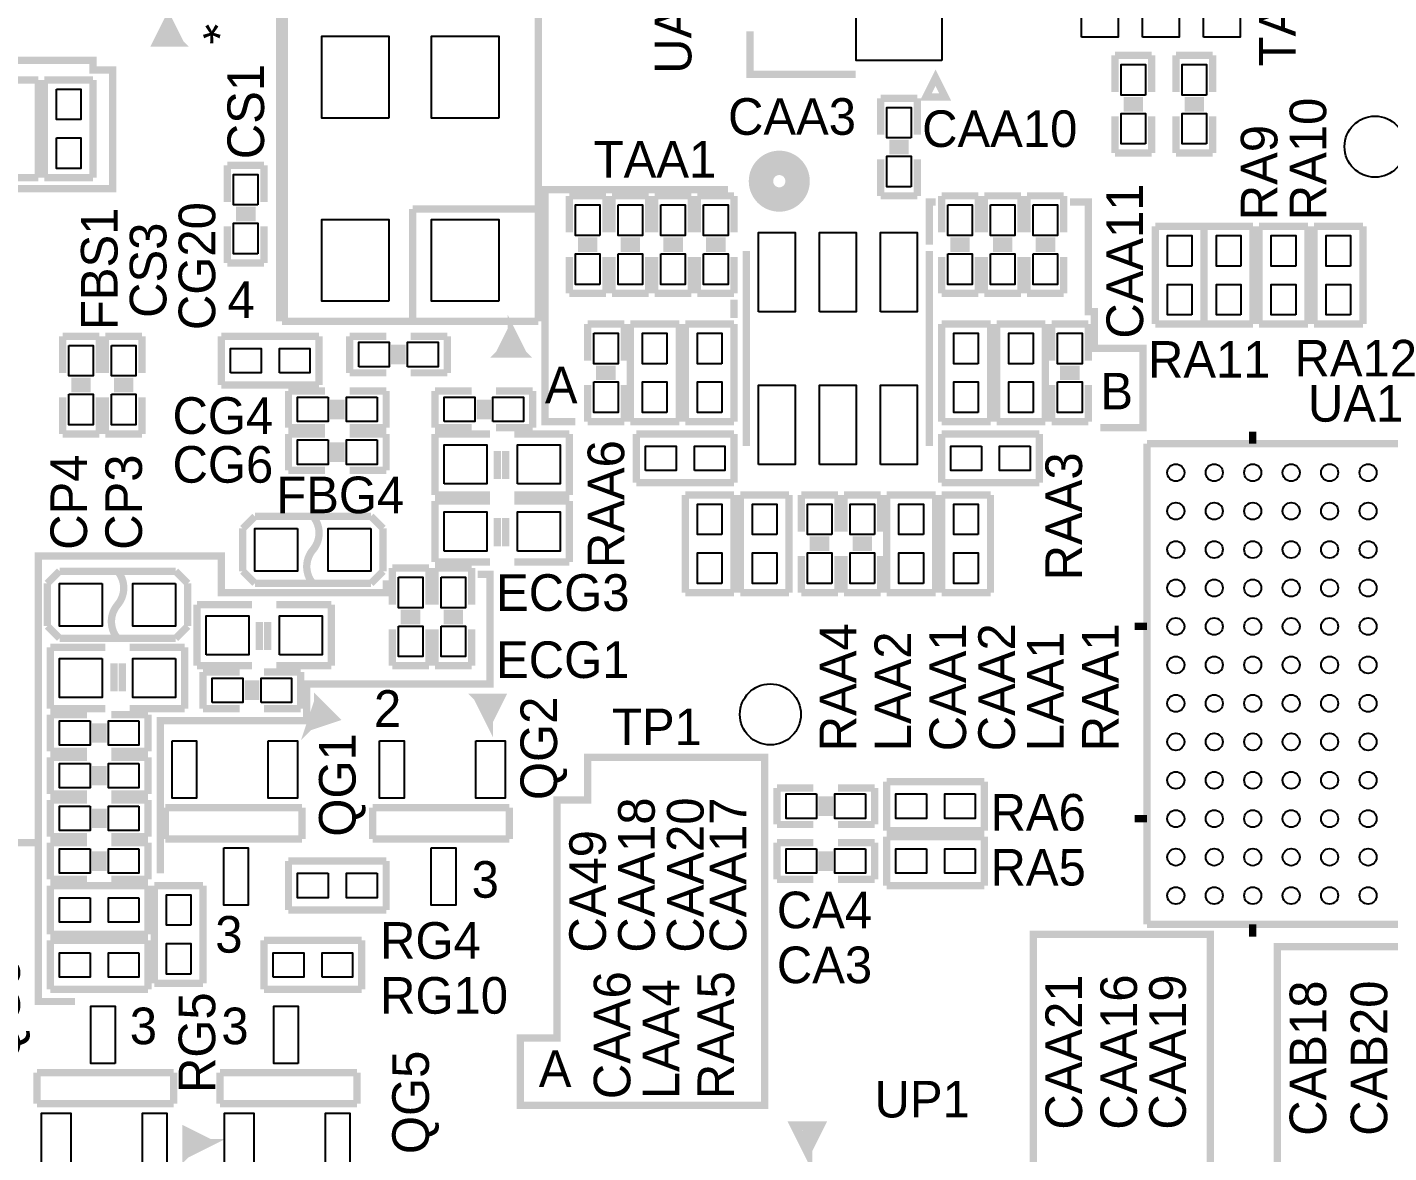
# Model space of a CAD drawing. Extents: x -0.1 to 69.1, y -3.5 to 82.6.
# Drawn here: x 14.25 to 42.58, y 37.87 to 61.29 of the extents above; entities that cross this region are included whole.
import ezdxf

# ---------------------------------------------------------------- set-up
doc = ezdxf.new("R2010")
doc.units = 0
for name, color, linetype in [('BOARD_GEOMETRY_SILKSCREEN_', 1, 'CONTINUOUS'), ('PACKAGE_GEOMETRY_SILKSCREE', 4, 'CONTINUOUS'), ('PIN_TOP', 5, 'CONTINUOUS'), ('REF_DES_SILKSCREEN_TOP', 6, 'CONTINUOUS')]:
    doc.layers.add(name, color=color, linetype=linetype)

msp = doc.modelspace()

# ---------------------------------------------------------------- linework, layer by layer
at = {"layer": 'BOARD_GEOMETRY_SILKSCREEN_', "const_width": 0.1524}
for points in [[(10.5918, 57.5056), (11.2522, 57.5056), (11.2522, 57.9374), (16.0274, 57.9374), (16.0274, 60.4012), (15.621, 60.4012), (15.621, 60.6044), (9.271, 60.6044), (9.271, 60.325), (8.9408, 60.325), (8.9408, 57.3786), (9.2456, 57.3786)], [(28.829, 57.912), (25.019, 57.912), (25.019, 53.086), (25.654, 53.086)], [(33.147, 57.658), (33.02, 57.658), (33.02, 56.769)], [(36.576, 52.959), (37.465, 52.959), (37.465, 54.61), (36.449, 54.61), (36.449, 55.372), (36.322, 55.372), (36.322, 57.658), (35.941, 57.658)], [(28.956, 55.626), (28.956, 55.245)], [(13.589, 44.323), (13.589, 42.672), (8.128, 42.672), (8.128, 40.132), (7.366, 40.132), (7.366, 36.322), (4.445, 36.322), (4.445, 45.339), (13.589, 45.339), (13.589, 44.323), (14.478, 44.323), (14.478, 50.292), (18.288, 50.292), (18.288, 49.53), (21.717, 49.53), (21.717, 49.784)], [(23.622, 49.911), (23.876, 49.911), (23.876, 47.625), (20.066, 47.625), (20.066, 46.863), (17.018, 46.863), (17.018, 43.688)], [(28.829, 46.101), (25.908, 46.101), (25.908, 45.212), (25.273, 45.212), (25.273, 40.259), (24.511, 40.259), (24.511, 38.862), (29.591, 38.862), (29.591, 46.101), (28.829, 46.101)], [(14.478, 44.323), (14.478, 41.021), (15.24, 41.021)], [(35.306, 42.418), (38.862, 42.418), (38.862, 36.703), (40.005, 36.703), (40.005, 34.925), (35.179, 34.925), (35.179, 42.418), (35.306, 42.418)], [(44.196, 42.164), (40.259, 42.164), (40.259, 33.528), (44.831, 33.528), (44.831, 35.052), (44.196, 35.052), (44.196, 42.037)]]:
    msp.add_lwpolyline(points, dxfattribs=at)
at = {"layer": 'PACKAGE_GEOMETRY_SILKSCREE'}
for points, const_width in [([(17.182846, 61.463174), (16.93291, 60.963048), (17.432782, 60.963048), (17.182846, 61.463174), (17.182846, 60.963048), (17.432782, 60.963048), (17.182846, 61.212984), (16.93291, 60.963048)], 0.1524), ([(19.549872, 61.523118), (19.549872, 55.173118)], 0.254), ([(24.883872, 55.173118), (24.883872, 61.523118)], 0.1524), ([(29.28493, 61.210952), (29.28493, 60.31103), (31.485078, 60.31103)], 0.1524), ([(36.8808, 60.706), (37.6428, 60.706)], 0.1524), ([(36.8808, 59.944), (36.8808, 60.706)], 0.1524), ([(37.6428, 60.706), (37.6428, 59.944)], 0.1524), ([(38.1508, 60.706), (38.9128, 60.706)], 0.1524), ([(38.1508, 59.944), (38.1508, 60.706)], 0.1524), ([(38.9128, 60.706), (38.9128, 59.944)], 0.1524), ([(14.478, 60.198), (13.462, 60.198)], 0.1524), ([(14.478, 58.166), (14.478, 60.198)], 0.1524), ([(14.605, 60.198), (14.605, 58.166)], 0.1524), ([(15.621, 60.198), (14.605, 60.198)], 0.1524), ([(15.621, 58.166), (15.621, 60.198)], 0.1524), ([(33.147254, 60.240926), (32.947102, 59.840876), (33.347152, 59.840876), (33.147254, 60.240926)], 0.1524), ([(32.004, 59.817), (32.766, 59.817)], 0.1524), ([(32.004, 59.055), (32.004, 59.817)], 0.1524), ([(32.766, 59.817), (32.766, 59.055)], 0.1524), ([(37.0586, 59.7662), (37.465, 59.7662)], 0.1524), ([(38.3286, 59.7662), (38.735, 59.7662)], 0.1524), ([(36.8808, 58.674), (36.8808, 59.436)], 0.1524), ([(37.0586, 59.6138), (37.465, 59.6138)], 0.1524), ([(37.6428, 59.436), (37.6428, 58.674)], 0.1524), ([(38.1508, 58.674), (38.1508, 59.436)], 0.1524), ([(38.3286, 59.6138), (38.735, 59.6138)], 0.1524), ([(38.9128, 59.436), (38.9128, 58.674)], 0.1524), ([(32.1818, 58.8772), (32.5882, 58.8772)], 0.1524), ([(32.1818, 58.7248), (32.5882, 58.7248)], 0.1524), ([(37.6428, 58.674), (36.8808, 58.674)], 0.1524), ([(38.9128, 58.674), (38.1508, 58.674)], 0.1524), ([(18.415, 58.42), (19.177, 58.42)], 0.1524), ([(18.415, 57.658), (18.415, 58.42)], 0.1524), ([(19.177, 58.42), (19.177, 57.658)], 0.1524), ([(32.004, 57.785), (32.004, 58.547)], 0.1524), ([(32.766, 58.547), (32.766, 57.785)], 0.1524), ([(13.462, 58.166), (14.478, 58.166)], 0.1524), ([(14.605, 58.166), (15.621, 58.166)], 0.1524), ([(25.527, 57.785), (26.289, 57.785)], 0.1524), ([(25.527, 57.023), (25.527, 57.785)], 0.1524), ([(26.289, 57.785), (26.289, 57.023)], 0.1524), ([(26.416, 57.785), (27.178, 57.785)], 0.1524), ([(26.416, 57.023), (26.416, 57.785)], 0.1524), ([(27.178, 57.785), (27.178, 57.023)], 0.1524), ([(27.305, 57.785), (28.067, 57.785)], 0.1524), ([(27.305, 57.023), (27.305, 57.785)], 0.1524), ([(28.067, 57.785), (28.067, 57.023)], 0.1524), ([(28.194, 57.785), (28.956, 57.785)], 0.1524), ([(28.194, 57.023), (28.194, 57.785)], 0.1524), ([(28.956, 57.785), (28.956, 57.023)], 0.1524), ([(32.766, 57.785), (32.004, 57.785)], 0.1524), ([(33.274, 57.785), (34.036, 57.785)], 0.1524), ([(33.274, 57.023), (33.274, 57.785)], 0.1524), ([(34.036, 57.785), (34.036, 57.023)], 0.1524), ([(34.163, 57.785), (34.925, 57.785)], 0.1524), ([(34.163, 57.023), (34.163, 57.785)], 0.1524), ([(34.925, 57.785), (34.925, 57.023)], 0.1524), ([(35.052, 57.785), (35.814, 57.785)], 0.1524), ([(35.052, 57.023), (35.052, 57.785)], 0.1524), ([(35.814, 57.785), (35.814, 57.023)], 0.1524), ([(18.5928, 57.4802), (18.9992, 57.4802)], 0.1524), ([(22.267672, 57.509918), (22.267672, 55.173118)], 0.1524), ([(24.883872, 57.509918), (22.267672, 57.509918)], 0.1524), ([(18.415, 56.388), (18.415, 57.15)], 0.1524), ([(18.5928, 57.3278), (18.9992, 57.3278)], 0.1524), ([(19.177, 57.15), (19.177, 56.388)], 0.1524), ([(37.719, 57.15), (37.719, 55.118)], 0.1524), ([(38.735, 57.15), (37.719, 57.15)], 0.1524), ([(38.735, 57.15), (38.735, 55.118)], 0.1524), ([(39.751, 57.15), (38.735, 57.15)], 0.1524), ([(38.735, 55.118), (38.735, 57.15)], 0.1524), ([(39.751, 55.118), (39.751, 57.15)], 0.1524), ([(39.878, 57.15), (39.878, 55.118)], 0.1524), ([(40.894, 57.15), (39.878, 57.15)], 0.1524), ([(40.894, 55.118), (40.894, 57.15)], 0.1524), ([(41.021, 57.15), (41.021, 55.118)], 0.1524), ([(42.037, 57.15), (41.021, 57.15)], 0.1524), ([(42.037, 55.118), (42.037, 57.15)], 0.1524), ([(25.7048, 56.8452), (26.1112, 56.8452)], 0.1524), ([(25.7048, 56.6928), (26.1112, 56.6928)], 0.1524), ([(27.0002, 56.8452), (26.5938, 56.8452)], 0.1524), ([(27.0002, 56.6928), (26.5938, 56.6928)], 0.1524), ([(27.8892, 56.8452), (27.4828, 56.8452)], 0.1524), ([(27.8892, 56.6928), (27.4828, 56.6928)], 0.1524), ([(28.7782, 56.8452), (28.3718, 56.8452)], 0.1524), ([(28.7782, 56.6928), (28.3718, 56.6928)], 0.1524), ([(29.21, 56.639968), (29.211778, 56.639968)], 0.1524), ([(29.21, 52.580032), (29.21, 56.639968)], 0.1524), ([(33.02, 56.639968), (33.02, 52.580032)], 0.1524), ([(33.8582, 56.8452), (33.4518, 56.8452)], 0.1524), ([(33.8582, 56.6928), (33.4518, 56.6928)], 0.1524), ([(34.7472, 56.8452), (34.3408, 56.8452)], 0.1524), ([(34.7472, 56.6928), (34.3408, 56.6928)], 0.1524), ([(35.6362, 56.8452), (35.2298, 56.8452)], 0.1524), ([(35.6362, 56.6928), (35.2298, 56.6928)], 0.1524), ([(19.177, 56.388), (18.415, 56.388)], 0.1524), ([(25.527, 55.753), (25.527, 56.515)], 0.1524), ([(26.289, 56.515), (26.289, 55.753)], 0.1524), ([(26.416, 55.753), (26.416, 56.515)], 0.1524), ([(27.178, 56.515), (27.178, 55.753)], 0.1524), ([(27.305, 55.753), (27.305, 56.515)], 0.1524), ([(28.067, 56.515), (28.067, 55.753)], 0.1524), ([(28.194, 55.753), (28.194, 56.515)], 0.1524), ([(28.956, 56.515), (28.956, 55.753)], 0.1524), ([(33.274, 55.753), (33.274, 56.515)], 0.1524), ([(34.036, 56.515), (34.036, 55.753)], 0.1524), ([(34.163, 55.753), (34.163, 56.515)], 0.1524), ([(34.925, 56.515), (34.925, 55.753)], 0.1524), ([(35.052, 55.753), (35.052, 56.515)], 0.1524), ([(35.814, 56.515), (35.814, 55.753)], 0.1524), ([(26.289, 55.753), (25.527, 55.753)], 0.1524), ([(27.178, 55.753), (26.416, 55.753)], 0.1524), ([(28.067, 55.753), (27.305, 55.753)], 0.1524), ([(28.956, 55.753), (28.194, 55.753)], 0.1524), ([(34.036, 55.753), (33.274, 55.753)], 0.1524), ([(34.925, 55.753), (34.163, 55.753)], 0.1524), ([(35.814, 55.753), (35.052, 55.753)], 0.1524), ([(19.549872, 55.173118), (24.883872, 55.173118)], 0.1524), ([(24.318722, 54.996334), (24.068786, 54.496208), (24.568658, 54.496208), (24.318722, 54.746398), (24.318722, 54.996334), (24.568658, 54.496208), (24.068786, 54.496208), (24.318722, 54.746398), (24.568658, 54.496208), (24.318722, 54.496208), (24.318722, 54.746398)], 0.1524), ([(25.908, 55.118), (26.67, 55.118)], 0.1524), ([(25.908, 54.356), (25.908, 55.118)], 0.1524), ([(26.67, 55.118), (26.67, 54.356)], 0.1524), ([(26.797, 55.118), (26.797, 53.086)], 0.1524), ([(27.813, 55.118), (26.797, 55.118)], 0.1524), ([(27.813, 53.086), (27.813, 55.118)], 0.1524), ([(27.94, 55.118), (27.94, 53.086)], 0.1524), ([(28.956, 55.118), (27.94, 55.118)], 0.1524), ([(28.956, 53.086), (28.956, 55.118)], 0.1524), ([(33.274, 55.118), (33.274, 53.086)], 0.1524), ([(34.29, 55.118), (33.274, 55.118)], 0.1524), ([(34.29, 53.086), (34.29, 55.118)], 0.1524), ([(34.417, 55.118), (34.417, 53.086)], 0.1524), ([(35.433, 55.118), (34.417, 55.118)], 0.1524), ([(35.433, 53.086), (35.433, 55.118)], 0.1524), ([(35.56, 55.118), (36.322, 55.118)], 0.1524), ([(35.56, 54.356), (35.56, 55.118)], 0.1524), ([(36.322, 55.118), (36.322, 54.356)], 0.1524), ([(37.719, 55.118), (38.735, 55.118)], 0.1524), ([(38.735, 55.118), (39.751, 55.118)], 0.1524), ([(39.878, 55.118), (40.894, 55.118)], 0.1524), ([(41.021, 55.118), (42.037, 55.118)], 0.1524), ([(14.986, 54.864), (15.748, 54.864)], 0.1524), ([(14.986, 54.102), (14.986, 54.864)], 0.1524), ([(15.748, 54.864), (15.748, 54.102)], 0.1524), ([(15.875, 54.864), (16.637, 54.864)], 0.1524), ([(15.875, 54.102), (15.875, 54.864)], 0.1524), ([(16.637, 54.864), (16.637, 54.102)], 0.1524), ([(20.32, 54.864), (18.288, 54.864)], 0.1524), ([(18.288, 54.864), (18.288, 53.848)], 0.1524), ([(20.32, 53.848), (20.32, 54.864)], 0.1524), ([(20.955, 54.864), (21.717, 54.864)], 0.1524), ([(20.955, 54.102), (20.955, 54.864)], 0.1524), ([(21.8948, 54.6862), (21.8948, 54.2798)], 0.1524), ([(22.0472, 54.6862), (22.0472, 54.2798)], 0.1524), ([(22.225, 54.864), (22.987, 54.864)], 0.1524), ([(22.987, 54.864), (22.987, 54.102)], 0.1524), ([(21.717, 54.102), (20.955, 54.102)], 0.1524), ([(22.987, 54.102), (22.225, 54.102)], 0.1524), ([(26.4922, 54.1782), (26.0858, 54.1782)], 0.1524), ([(36.1442, 54.1782), (35.7378, 54.1782)], 0.1524), ([(15.5702, 53.9242), (15.1638, 53.9242)], 0.1524), ([(15.5702, 53.7718), (15.1638, 53.7718)], 0.1524), ([(16.4592, 53.9242), (16.0528, 53.9242)], 0.1524), ([(16.4592, 53.7718), (16.0528, 53.7718)], 0.1524), ([(18.288, 53.848), (20.32, 53.848)], 0.1524), ([(25.908, 53.086), (25.908, 53.848)], 0.1524), ([(26.4922, 54.0258), (26.0858, 54.0258)], 0.1524), ([(26.67, 53.848), (26.67, 53.086)], 0.1524), ([(35.56, 53.086), (35.56, 53.848)], 0.1524), ([(36.1442, 54.0258), (35.7378, 54.0258)], 0.1524), ([(36.322, 53.848), (36.322, 53.086)], 0.1524), ([(14.986, 52.832), (14.986, 53.594)], 0.1524), ([(15.748, 53.594), (15.748, 52.832)], 0.1524), ([(15.875, 52.832), (15.875, 53.594)], 0.1524), ([(16.637, 53.594), (16.637, 52.832)], 0.1524), ([(19.685, 53.721), (20.447, 53.721)], 0.1524), ([(19.685, 52.959), (19.685, 53.721)], 0.1524), ([(20.6248, 53.1368), (20.6248, 53.5432)], 0.1524), ([(20.7772, 53.1368), (20.7772, 53.5432)], 0.1524), ([(20.955, 53.721), (21.717, 53.721)], 0.1524), ([(21.717, 53.721), (21.717, 52.959)], 0.1524), ([(22.733, 53.721), (23.495, 53.721)], 0.1524), ([(22.733, 52.959), (22.733, 53.721)], 0.1524), ([(23.6728, 53.5432), (23.6728, 53.1368)], 0.1524), ([(23.8252, 53.5432), (23.8252, 53.1368)], 0.1524), ([(24.003, 53.721), (24.765, 53.721)], 0.1524), ([(24.765, 53.721), (24.765, 52.959)], 0.1524), ([(20.447, 52.959), (19.685, 52.959)], 0.1524), ([(21.717, 52.959), (20.955, 52.959)], 0.1524), ([(23.495, 52.959), (22.733, 52.959)], 0.1524), ([(24.765, 52.959), (24.003, 52.959)], 0.1524), ([(26.67, 53.086), (25.908, 53.086)], 0.1524), ([(26.797, 53.086), (27.813, 53.086)], 0.1524), ([(27.94, 53.086), (28.956, 53.086)], 0.1524), ([(33.274, 53.086), (34.29, 53.086)], 0.1524), ([(34.417, 53.086), (35.433, 53.086)], 0.1524), ([(36.322, 53.086), (35.56, 53.086)], 0.1524), ([(15.748, 52.832), (14.986, 52.832)], 0.1524), ([(16.637, 52.832), (15.875, 52.832)], 0.1524), ([(19.685, 52.832), (20.447, 52.832)], 0.1524), ([(19.685, 52.07), (19.685, 52.832)], 0.1524), ([(20.6248, 52.2478), (20.6248, 52.6542)], 0.1524), ([(20.7772, 52.2478), (20.7772, 52.6542)], 0.1524), ([(20.955, 52.832), (21.717, 52.832)], 0.1524), ([(21.717, 52.832), (21.717, 52.07)], 0.1524), ([(22.733, 52.832), (22.733, 51.562)], 0.1524), ([(23.876, 52.832), (22.733, 52.832)], 0.1524), ([(24.384, 52.832), (25.527, 52.832)], 0.1524), ([(25.527, 52.832), (25.527, 51.562)], 0.1524), ([(28.956, 52.832), (26.924, 52.832)], 0.1524), ([(26.924, 52.832), (26.924, 51.816)], 0.1524), ([(28.956, 51.816), (28.956, 52.832)], 0.1524), ([(33.274, 52.832), (33.274, 51.816)], 0.1524), ([(35.306, 52.832), (33.274, 52.832)], 0.1524), ([(35.306, 51.816), (35.306, 52.832)], 0.1524), ([(37.54501, 52.62499), (47.54499, 52.62499)], 0.1524), ([(37.54501, 42.62501), (37.54501, 52.62499)], 0.1524), ([(39.744904, 52.87899), (39.744904, 52.62499)], 0.1524), ([(24.0284, 52.4764), (24.0284, 51.8922)], 0.1524), ([(24.2062, 52.4764), (24.2062, 51.8922)], 0.1524), ([(29.211778, 52.580032), (29.21, 52.580032)], 0.1524), ([(20.447, 52.07), (19.685, 52.07)], 0.1524), ([(21.717, 52.07), (20.955, 52.07)], 0.1524), ([(26.924, 51.816), (28.956, 51.816)], 0.1524), ([(33.274, 51.816), (35.306, 51.816)], 0.1524), ([(22.733, 51.562), (23.876, 51.562)], 0.1524), ([(25.527, 51.562), (24.384, 51.562)], 0.1524), ([(27.94, 51.562), (27.94, 49.53)], 0.1524), ([(28.956, 51.562), (27.94, 51.562)], 0.1524), ([(28.956, 49.53), (28.956, 51.562)], 0.1524), ([(29.083, 51.562), (29.083, 49.53)], 0.1524), ([(30.099, 51.562), (29.083, 51.562)], 0.1524), ([(30.099, 49.53), (30.099, 51.562)], 0.1524), ([(30.353, 51.562), (31.115, 51.562)], 0.1524), ([(30.353, 50.8), (30.353, 51.562)], 0.1524), ([(31.115, 51.562), (31.115, 50.8)], 0.1524), ([(31.242, 51.562), (32.004, 51.562)], 0.1524), ([(31.242, 50.8), (31.242, 51.562)], 0.1524), ([(32.004, 51.562), (32.004, 50.8)], 0.1524), ([(32.131, 51.562), (32.131, 49.53)], 0.1524), ([(33.147, 51.562), (32.131, 51.562)], 0.1524), ([(33.147, 49.53), (33.147, 51.562)], 0.1524), ([(33.274, 51.562), (33.274, 49.53)], 0.1524), ([(34.29, 51.562), (33.274, 51.562)], 0.1524), ([(34.29, 49.53), (34.29, 51.562)], 0.1524), ([(22.733, 51.435), (22.733, 50.165)], 0.1524), ([(23.876, 51.435), (22.733, 51.435)], 0.1524), ([(24.384, 51.435), (25.527, 51.435)], 0.1524), ([(25.527, 51.435), (25.527, 50.165)], 0.1524), ([(18.9865, 51.1175), (18.7325, 50.8635)], 0.1524), ([(21.3995, 51.1175), (18.9865, 51.1175)], 0.1524), ([(21.6535, 50.8635), (21.3995, 51.1175)], 0.1524), ([(24.0284, 51.0794), (24.0284, 50.4952)], 0.1524), ([(24.2062, 51.0794), (24.2062, 50.4952)], 0.1524), ([(18.7325, 50.8635), (18.7325, 49.9745)], 0.1524), ([(21.6535, 49.9745), (21.6535, 50.8635)], 0.1524), ([(30.5308, 50.6222), (30.9372, 50.6222)], 0.1524), ([(30.5308, 50.4698), (30.9372, 50.4698)], 0.1524), ([(31.4198, 50.6222), (31.8262, 50.6222)], 0.1524), ([(31.4198, 50.4698), (31.8262, 50.4698)], 0.1524), ([(22.733, 50.165), (23.876, 50.165)], 0.1524), ([(25.527, 50.165), (24.384, 50.165)], 0.1524), ([(30.353, 49.53), (30.353, 50.292)], 0.1524), ([(31.115, 50.292), (31.115, 49.53)], 0.1524), ([(31.242, 49.53), (31.242, 50.292)], 0.1524), ([(32.004, 50.292), (32.004, 49.53)], 0.1524), ([(14.9225, 49.9745), (14.6685, 49.7205)], 0.1524), ([(17.3355, 49.9745), (14.9225, 49.9745)], 0.1524), ([(17.5895, 49.7205), (17.3355, 49.9745)], 0.1524), ([(18.7325, 49.9745), (18.9865, 49.7205)], 0.1524), ([(21.3995, 49.7205), (21.6535, 49.9745)], 0.1524), ([(21.844, 50.038), (22.606, 50.038)], 0.1524), ([(21.844, 49.276), (21.844, 50.038)], 0.1524), ([(22.606, 50.038), (22.606, 49.276)], 0.1524), ([(22.733, 50.038), (23.495, 50.038)], 0.1524), ([(22.733, 49.276), (22.733, 50.038)], 0.1524), ([(23.495, 50.038), (23.495, 49.276)], 0.1524), ([(14.6685, 49.7205), (14.6685, 48.8315)], 0.1524), ([(17.5895, 48.8315), (17.5895, 49.7205)], 0.1524), ([(18.9865, 49.7205), (21.3995, 49.7205)], 0.1524), ([(27.94, 49.53), (28.956, 49.53)], 0.1524), ([(29.083, 49.53), (30.099, 49.53)], 0.1524), ([(31.115, 49.53), (30.353, 49.53)], 0.1524), ([(32.004, 49.53), (31.242, 49.53)], 0.1524), ([(32.131, 49.53), (33.147, 49.53)], 0.1524), ([(33.274, 49.53), (34.29, 49.53)], 0.1524), ([(17.78, 49.276), (17.78, 48.006)], 0.1524), ([(18.923, 49.276), (17.78, 49.276)], 0.1524), ([(19.431, 49.276), (20.574, 49.276)], 0.1524), ([(20.574, 49.276), (20.574, 48.006)], 0.1524), ([(22.4282, 49.0982), (22.0218, 49.0982)], 0.1524), ([(22.4282, 48.9458), (22.0218, 48.9458)], 0.1524), ([(23.3172, 49.0982), (22.9108, 49.0982)], 0.1524), ([(23.3172, 48.9458), (22.9108, 48.9458)], 0.1524), ([(14.6685, 48.8315), (14.9225, 48.5775)], 0.1524), ([(17.3355, 48.5775), (17.5895, 48.8315)], 0.1524), ([(19.0754, 48.9204), (19.0754, 48.3362)], 0.1524), ([(19.2532, 48.9204), (19.2532, 48.3362)], 0.1524), ([(21.844, 48.006), (21.844, 48.768)], 0.1524), ([(22.606, 48.768), (22.606, 48.006)], 0.1524), ([(22.733, 48.006), (22.733, 48.768)], 0.1524), ([(23.495, 48.768), (23.495, 48.006)], 0.1524), ([(37.29101, 48.824896), (37.54501, 48.824896)], 0.1524), ([(14.732, 48.387), (15.875, 48.387)], 0.1524), ([(14.732, 47.117), (14.732, 48.387)], 0.1524), ([(14.9225, 48.5775), (17.3355, 48.5775)], 0.1524), ([(17.526, 48.387), (16.383, 48.387)], 0.1524), ([(17.526, 47.117), (17.526, 48.387)], 0.1524), ([(16.0528, 47.4726), (16.0528, 48.0568)], 0.1524), ([(16.2306, 47.4726), (16.2306, 48.0568)], 0.1524), ([(17.78, 48.006), (18.923, 48.006)], 0.1524), ([(17.907, 47.879), (18.669, 47.879)], 0.1524), ([(17.907, 47.117), (17.907, 47.879)], 0.1524), ([(19.177, 47.879), (19.939, 47.879)], 0.1524), ([(20.574, 48.006), (19.431, 48.006)], 0.1524), ([(19.939, 47.879), (19.939, 47.117)], 0.1524), ([(22.606, 48.006), (21.844, 48.006)], 0.1524), ([(23.495, 48.006), (22.733, 48.006)], 0.1524), ([(18.8468, 47.7012), (18.8468, 47.2948)], 0.1524), ([(18.9992, 47.7012), (18.9992, 47.2948)], 0.1524), ([(20.117816, 46.736), (20.648168, 46.913038), (20.2946, 47.266352), (20.117816, 46.736), (20.471384, 47.089568), (20.2946, 47.266352), (20.2946, 46.912784), (20.648168, 46.913038)], 0.1524), ([(23.859998, 46.846998), (24.109934, 47.347124), (23.610062, 47.347124), (23.859998, 46.846998), (23.859998, 47.347124), (23.610062, 47.347124), (23.859998, 47.096934), (24.109934, 47.347124)], 0.1524), ([(15.875, 47.117), (14.732, 47.117)], 0.1524), ([(14.732, 46.99), (15.494, 46.99)], 0.1524), ([(14.732, 46.228), (14.732, 46.99)], 0.1524), ([(16.002, 46.99), (16.764, 46.99)], 0.1524), ([(16.383, 47.117), (17.526, 47.117)], 0.1524), ([(16.764, 46.99), (16.764, 46.228)], 0.1524), ([(18.669, 47.117), (17.907, 47.117)], 0.1524), ([(19.939, 47.117), (19.177, 47.117)], 0.1524), ([(15.6718, 46.4058), (15.6718, 46.8122)], 0.1524), ([(15.8242, 46.4058), (15.8242, 46.8122)], 0.1524), ([(15.494, 46.228), (14.732, 46.228)], 0.1524), ([(14.732, 46.101), (15.494, 46.101)], 0.1524), ([(14.732, 45.339), (14.732, 46.101)], 0.1524), ([(16.764, 46.228), (16.002, 46.228)], 0.1524), ([(16.002, 46.101), (16.764, 46.101)], 0.1524), ([(16.764, 46.101), (16.764, 45.339)], 0.1524), ([(15.6718, 45.5168), (15.6718, 45.9232)], 0.1524), ([(15.8242, 45.5168), (15.8242, 45.9232)], 0.1524), ([(32.131, 45.593), (32.131, 44.577)], 0.1524), ([(34.163, 45.593), (32.131, 45.593)], 0.1524), ([(34.163, 44.577), (34.163, 45.593)], 0.1524), ([(15.494, 45.339), (14.732, 45.339)], 0.1524), ([(16.764, 45.339), (16.002, 45.339)], 0.1524), ([(29.845, 45.466), (30.607, 45.466)], 0.1524), ([(29.845, 44.704), (29.845, 45.466)], 0.1524), ([(30.7848, 44.8818), (30.7848, 45.2882)], 0.1524), ([(30.9372, 44.8818), (30.9372, 45.2882)], 0.1524), ([(31.115, 45.466), (31.877, 45.466)], 0.1524), ([(31.877, 45.466), (31.877, 44.704)], 0.1524), ([(14.732, 45.212), (15.494, 45.212)], 0.1524), ([(14.732, 44.45), (14.732, 45.212)], 0.1524), ([(15.6718, 44.6278), (15.6718, 45.0342)], 0.1524), ([(15.8242, 44.6278), (15.8242, 45.0342)], 0.1524), ([(16.002, 45.212), (16.764, 45.212)], 0.1524), ([(16.764, 45.212), (16.764, 44.45)], 0.1524), ([(17.119854, 45.05198), (17.119854, 44.40428)], 0.1524), ([(19.964654, 45.05198), (17.119854, 45.05198)], 0.1524), ([(19.964654, 44.40428), (19.964654, 45.05198)], 0.1524), ([(21.437854, 45.05198), (21.437854, 44.40428)], 0.1524), ([(24.282654, 45.05198), (21.437854, 45.05198)], 0.1524), ([(24.282654, 44.40428), (24.282654, 45.05198)], 0.1524), ([(30.607, 44.704), (29.845, 44.704)], 0.1524), ([(31.877, 44.704), (31.115, 44.704)], 0.1524), ([(37.29101, 44.824904), (37.54501, 44.824904)], 0.1524), ([(15.494, 44.45), (14.732, 44.45)], 0.1524), ([(16.764, 44.45), (16.002, 44.45)], 0.1524), ([(17.119854, 44.40428), (19.964654, 44.40428)], 0.1524), ([(21.437854, 44.40428), (24.282654, 44.40428)], 0.1524), ([(32.131, 44.577), (34.163, 44.577)], 0.1524), ([(32.131, 44.45), (32.131, 43.434)], 0.1524), ([(34.163, 44.45), (32.131, 44.45)], 0.1524), ([(34.163, 43.434), (34.163, 44.45)], 0.1524), ([(14.732, 44.323), (15.494, 44.323)], 0.1524), ([(14.732, 43.561), (14.732, 44.323)], 0.1524), ([(15.6718, 43.7388), (15.6718, 44.1452)], 0.1524), ([(15.8242, 43.7388), (15.8242, 44.1452)], 0.1524), ([(16.002, 44.323), (16.764, 44.323)], 0.1524), ([(16.764, 44.323), (16.764, 43.561)], 0.1524), ([(29.845, 44.323), (30.607, 44.323)], 0.1524), ([(29.845, 43.561), (29.845, 44.323)], 0.1524), ([(30.7848, 43.7388), (30.7848, 44.1452)], 0.1524), ([(30.9372, 43.7388), (30.9372, 44.1452)], 0.1524), ([(31.115, 44.323), (31.877, 44.323)], 0.1524), ([(31.877, 44.323), (31.877, 43.561)], 0.1524), ([(19.685, 43.942), (19.685, 42.926)], 0.1524), ([(21.717, 43.942), (19.685, 43.942)], 0.1524), ([(21.717, 42.926), (21.717, 43.942)], 0.1524), ([(15.494, 43.561), (14.732, 43.561)], 0.1524), ([(16.764, 43.561), (16.002, 43.561)], 0.1524), ([(30.607, 43.561), (29.845, 43.561)], 0.1524), ([(31.877, 43.561), (31.115, 43.561)], 0.1524), ([(14.732, 43.434), (14.732, 42.418)], 0.1524), ([(16.764, 43.434), (14.732, 43.434)], 0.1524), ([(16.764, 42.418), (16.764, 43.434)], 0.1524), ([(16.891, 43.434), (16.891, 41.402)], 0.1524), ([(17.907, 43.434), (16.891, 43.434)], 0.1524), ([(17.907, 41.402), (17.907, 43.434)], 0.1524), ([(32.131, 43.434), (34.163, 43.434)], 0.1524), ([(19.685, 42.926), (21.717, 42.926)], 0.1524), ([(14.732, 42.418), (16.764, 42.418)], 0.1524), ([(47.54499, 42.62501), (37.54501, 42.62501)], 0.1524), ([(39.744904, 42.62501), (39.744904, 42.37101)], 0.1524), ([(14.732, 42.291), (14.732, 41.275)], 0.1524), ([(16.764, 42.291), (14.732, 42.291)], 0.1524), ([(16.764, 41.275), (16.764, 42.291)], 0.1524), ([(21.209, 42.291), (19.177, 42.291)], 0.1524), ([(19.177, 42.291), (19.177, 41.275)], 0.1524), ([(21.209, 41.275), (21.209, 42.291)], 0.1524), ([(16.891, 41.402), (17.907, 41.402)], 0.1524), ([(14.732, 41.275), (16.764, 41.275)], 0.1524), ([(19.177, 41.275), (21.209, 41.275)], 0.1524), ([(14.452346, 39.54272), (14.452346, 38.89502)], 0.1524), ([(17.297146, 39.54272), (14.452346, 39.54272)], 0.1524), ([(17.297146, 38.89502), (17.297146, 39.54272)], 0.1524), ([(18.262346, 39.54272), (18.262346, 38.89502)], 0.1524), ([(21.107146, 39.54272), (18.262346, 39.54272)], 0.1524), ([(21.107146, 38.89502), (21.107146, 39.54272)], 0.1524), ([(14.452346, 38.89502), (17.297146, 38.89502)], 0.1524), ([(18.262346, 38.89502), (21.107146, 38.89502)], 0.1524), ([(30.48, 37.927026), (30.729936, 38.426898), (30.230064, 38.426898), (30.48, 37.927026), (30.48, 38.327076)], 0.199898), ([(18.050002, 38.083998), (17.549876, 38.333934), (17.549876, 37.834062), (18.050002, 38.083998), (17.549876, 38.083998), (17.549876, 37.834062), (17.800066, 38.083998), (17.549876, 38.333934)], 0.1524)]:
    msp.add_lwpolyline(points, dxfattribs=dict(at, const_width=const_width))
for points, const_width in [([(30.2768, 58.0898, 1), (29.5148, 58.0898, 1), (30.2768, 58.0898)], 0.508), ([(20.193, 51.1175, -0.366409), (20.193, 50.418746)], 0.1524), ([(20.193, 50.418746), (20.193, 50.419, 0.366409), (20.193, 49.720246)], 0.1524), ([(16.129, 49.9745, -0.366409), (16.129, 49.275746)], 0.1524), ([(16.129, 49.275746), (16.129, 49.276, 0.366409), (16.129, 48.577246)], 0.1524)]:
    msp.add_lwpolyline(points, format="xyb", dxfattribs=dict(at, const_width=const_width))
at = {"layer": 'PIN_TOP'}
for points in [[(36.183316, 61.08446), (36.183316, 62.73546), (36.945316, 62.73546), (36.945316, 61.08446)], [(37.453316, 61.08446), (37.453316, 62.73546), (38.215316, 62.73546), (38.215316, 61.08446)], [(38.723316, 61.08446), (38.723316, 62.73546), (39.485316, 62.73546), (39.485316, 61.08446)], [(33.274, 60.602876), (31.496, 60.602876), (31.496, 61.618876), (33.274, 61.618876)], [(21.772372, 59.402218), (20.375372, 59.402218), (20.375372, 61.104018), (21.772372, 61.104018)], [(24.058372, 59.402218), (22.661372, 59.402218), (22.661372, 61.104018), (24.058372, 61.104018)], [(37.5158, 59.8805), (37.0078, 59.8805), (37.0078, 60.5155), (37.5158, 60.5155)], [(38.7858, 59.8805), (38.2778, 59.8805), (38.2778, 60.5155), (38.7858, 60.5155)], [(14.859, 60.0075), (15.367, 60.0075), (15.367, 59.3725), (14.859, 59.3725)], [(32.639, 58.9915), (32.131, 58.9915), (32.131, 59.6265), (32.639, 59.6265)], [(37.5158, 58.8645), (37.0078, 58.8645), (37.0078, 59.4995), (37.5158, 59.4995)], [(38.7858, 58.8645), (38.2778, 58.8645), (38.2778, 59.4995), (38.7858, 59.4995)], [(14.859, 58.9915), (15.367, 58.9915), (15.367, 58.3565), (14.859, 58.3565)], [(32.639, 57.9755), (32.131, 57.9755), (32.131, 58.6105), (32.639, 58.6105)], [(19.05, 57.5945), (18.542, 57.5945), (18.542, 58.2295), (19.05, 58.2295)], [(26.162, 56.9595), (25.654, 56.9595), (25.654, 57.5945), (26.162, 57.5945)], [(26.543, 57.5945), (27.051, 57.5945), (27.051, 56.9595), (26.543, 56.9595)], [(27.432, 57.5945), (27.94, 57.5945), (27.94, 56.9595), (27.432, 56.9595)], [(28.321, 57.5945), (28.829, 57.5945), (28.829, 56.9595), (28.321, 56.9595)], [(33.401, 57.5945), (33.909, 57.5945), (33.909, 56.9595), (33.401, 56.9595)], [(34.29, 57.5945), (34.798, 57.5945), (34.798, 56.9595), (34.29, 56.9595)], [(35.179, 57.5945), (35.687, 57.5945), (35.687, 56.9595), (35.179, 56.9595)], [(21.772372, 55.592218), (20.375372, 55.592218), (20.375372, 57.294018), (21.772372, 57.294018)], [(24.058372, 55.592218), (22.661372, 55.592218), (22.661372, 57.294018), (24.058372, 57.294018)], [(19.05, 56.5785), (18.542, 56.5785), (18.542, 57.2135), (19.05, 57.2135)], [(29.464, 55.37454), (29.464, 57.02554), (30.226, 57.02554), (30.226, 55.37454)], [(30.734, 55.37454), (30.734, 57.02554), (31.496, 57.02554), (31.496, 55.37454)], [(32.004, 55.37454), (32.004, 57.02554), (32.766, 57.02554), (32.766, 55.37454)], [(38.481, 56.3245), (37.973, 56.3245), (37.973, 56.9595), (38.481, 56.9595)], [(39.497, 56.3245), (38.989, 56.3245), (38.989, 56.9595), (39.497, 56.9595)], [(40.64, 56.3245), (40.132, 56.3245), (40.132, 56.9595), (40.64, 56.9595)], [(41.783, 56.3245), (41.275, 56.3245), (41.275, 56.9595), (41.783, 56.9595)], [(26.162, 55.9435), (25.654, 55.9435), (25.654, 56.5785), (26.162, 56.5785)], [(26.543, 56.5785), (27.051, 56.5785), (27.051, 55.9435), (26.543, 55.9435)], [(27.432, 56.5785), (27.94, 56.5785), (27.94, 55.9435), (27.432, 55.9435)], [(28.321, 56.5785), (28.829, 56.5785), (28.829, 55.9435), (28.321, 55.9435)], [(33.401, 56.5785), (33.909, 56.5785), (33.909, 55.9435), (33.401, 55.9435)], [(34.29, 56.5785), (34.798, 56.5785), (34.798, 55.9435), (34.29, 55.9435)], [(35.179, 56.5785), (35.687, 56.5785), (35.687, 55.9435), (35.179, 55.9435)], [(38.481, 55.3085), (37.973, 55.3085), (37.973, 55.9435), (38.481, 55.9435)], [(39.497, 55.3085), (38.989, 55.3085), (38.989, 55.9435), (39.497, 55.9435)], [(40.64, 55.3085), (40.132, 55.3085), (40.132, 55.9435), (40.64, 55.9435)], [(41.783, 55.3085), (41.275, 55.3085), (41.275, 55.9435), (41.783, 55.9435)], [(15.113, 54.6735), (15.621, 54.6735), (15.621, 54.0385), (15.113, 54.0385)], [(16.002, 54.6735), (16.51, 54.6735), (16.51, 54.0385), (16.002, 54.0385)], [(21.1455, 54.229), (21.1455, 54.737), (21.7805, 54.737), (21.7805, 54.229)], [(22.1615, 54.229), (22.1615, 54.737), (22.7965, 54.737), (22.7965, 54.229)], [(26.035, 54.9275), (26.543, 54.9275), (26.543, 54.2925), (26.035, 54.2925)], [(27.559, 54.2925), (27.051, 54.2925), (27.051, 54.9275), (27.559, 54.9275)], [(28.702, 54.2925), (28.194, 54.2925), (28.194, 54.9275), (28.702, 54.9275)], [(34.036, 54.2925), (33.528, 54.2925), (33.528, 54.9275), (34.036, 54.9275)], [(35.179, 54.2925), (34.671, 54.2925), (34.671, 54.9275), (35.179, 54.9275)], [(35.687, 54.9275), (36.195, 54.9275), (36.195, 54.2925), (35.687, 54.2925)], [(18.4785, 54.102), (18.4785, 54.61), (19.1135, 54.61), (19.1135, 54.102)], [(19.4945, 54.102), (19.4945, 54.61), (20.1295, 54.61), (20.1295, 54.102)], [(26.035, 53.9115), (26.543, 53.9115), (26.543, 53.2765), (26.035, 53.2765)], [(27.559, 53.2765), (27.051, 53.2765), (27.051, 53.9115), (27.559, 53.9115)], [(28.702, 53.2765), (28.194, 53.2765), (28.194, 53.9115), (28.702, 53.9115)], [(29.464, 52.19446), (29.464, 53.84546), (30.226, 53.84546), (30.226, 52.19446)], [(30.734, 52.19446), (30.734, 53.84546), (31.496, 53.84546), (31.496, 52.19446)], [(32.004, 52.19446), (32.004, 53.84546), (32.766, 53.84546), (32.766, 52.19446)], [(34.036, 53.2765), (33.528, 53.2765), (33.528, 53.9115), (34.036, 53.9115)], [(35.179, 53.2765), (34.671, 53.2765), (34.671, 53.9115), (35.179, 53.9115)], [(35.687, 53.9115), (36.195, 53.9115), (36.195, 53.2765), (35.687, 53.2765)], [(15.113, 53.6575), (15.621, 53.6575), (15.621, 53.0225), (15.113, 53.0225)], [(16.002, 53.6575), (16.51, 53.6575), (16.51, 53.0225), (16.002, 53.0225)], [(20.5105, 53.594), (20.5105, 53.086), (19.8755, 53.086), (19.8755, 53.594)], [(21.5265, 53.594), (21.5265, 53.086), (20.8915, 53.086), (20.8915, 53.594)], [(22.9235, 53.086), (22.9235, 53.594), (23.5585, 53.594), (23.5585, 53.086)], [(23.9395, 53.086), (23.9395, 53.594), (24.5745, 53.594), (24.5745, 53.086)], [(20.5105, 52.705), (20.5105, 52.197), (19.8755, 52.197), (19.8755, 52.705)], [(21.5265, 52.705), (21.5265, 52.197), (20.8915, 52.197), (20.8915, 52.705)], [(22.9235, 51.7906), (22.9235, 52.6034), (23.8125, 52.6034), (23.8125, 51.7906)], [(24.4475, 51.7906), (24.4475, 52.6034), (25.3365, 52.6034), (25.3365, 51.7906)], [(27.1145, 52.07), (27.1145, 52.578), (27.7495, 52.578), (27.7495, 52.07)], [(28.1305, 52.07), (28.1305, 52.578), (28.7655, 52.578), (28.7655, 52.07)], [(34.0995, 52.578), (34.0995, 52.07), (33.4645, 52.07), (33.4645, 52.578)], [(35.1155, 52.578), (35.1155, 52.07), (34.4805, 52.07), (34.4805, 52.578)], [(28.702, 50.7365), (28.194, 50.7365), (28.194, 51.3715), (28.702, 51.3715)], [(29.845, 50.7365), (29.337, 50.7365), (29.337, 51.3715), (29.845, 51.3715)], [(30.988, 50.7365), (30.48, 50.7365), (30.48, 51.3715), (30.988, 51.3715)], [(31.877, 50.7365), (31.369, 50.7365), (31.369, 51.3715), (31.877, 51.3715)], [(32.893, 50.7365), (32.385, 50.7365), (32.385, 51.3715), (32.893, 51.3715)], [(34.036, 50.7365), (33.528, 50.7365), (33.528, 51.3715), (34.036, 51.3715)], [(22.9235, 50.3936), (22.9235, 51.2064), (23.8125, 51.2064), (23.8125, 50.3936)], [(24.4475, 50.3936), (24.4475, 51.2064), (25.3365, 51.2064), (25.3365, 50.3936)], [(19.8755, 50.8635), (19.8755, 49.9745), (18.9865, 49.9745), (18.9865, 50.8635)], [(21.3995, 50.8635), (21.3995, 49.9745), (20.5105, 49.9745), (20.5105, 50.8635)], [(28.702, 49.7205), (28.194, 49.7205), (28.194, 50.3555), (28.702, 50.3555)], [(29.845, 49.7205), (29.337, 49.7205), (29.337, 50.3555), (29.845, 50.3555)], [(30.988, 49.7205), (30.48, 49.7205), (30.48, 50.3555), (30.988, 50.3555)], [(31.877, 49.7205), (31.369, 49.7205), (31.369, 50.3555), (31.877, 50.3555)], [(32.893, 49.7205), (32.385, 49.7205), (32.385, 50.3555), (32.893, 50.3555)], [(34.036, 49.7205), (33.528, 49.7205), (33.528, 50.3555), (34.036, 50.3555)], [(15.8115, 49.7205), (15.8115, 48.8315), (14.9225, 48.8315), (14.9225, 49.7205)], [(17.3355, 49.7205), (17.3355, 48.8315), (16.4465, 48.8315), (16.4465, 49.7205)], [(21.971, 49.8475), (22.479, 49.8475), (22.479, 49.2125), (21.971, 49.2125)], [(22.86, 49.8475), (23.368, 49.8475), (23.368, 49.2125), (22.86, 49.2125)], [(17.9705, 48.2346), (17.9705, 49.0474), (18.8595, 49.0474), (18.8595, 48.2346)], [(19.4945, 48.2346), (19.4945, 49.0474), (20.3835, 49.0474), (20.3835, 48.2346)], [(21.971, 48.8315), (22.479, 48.8315), (22.479, 48.1965), (21.971, 48.1965)], [(22.86, 48.8315), (23.368, 48.8315), (23.368, 48.1965), (22.86, 48.1965)], [(15.8115, 48.1584), (15.8115, 47.3456), (14.9225, 47.3456), (14.9225, 48.1584)], [(17.3355, 48.1584), (17.3355, 47.3456), (16.4465, 47.3456), (16.4465, 48.1584)], [(18.0975, 47.244), (18.0975, 47.752), (18.7325, 47.752), (18.7325, 47.244)], [(19.1135, 47.244), (19.1135, 47.752), (19.7485, 47.752), (19.7485, 47.244)], [(15.5575, 46.863), (15.5575, 46.355), (14.9225, 46.355), (14.9225, 46.863)], [(16.5735, 46.863), (16.5735, 46.355), (15.9385, 46.355), (15.9385, 46.863)], [(17.26311, 46.4439), (17.77111, 46.4439), (17.77111, 45.2501), (17.26311, 45.2501)], [(19.262344, 46.4439), (19.871944, 46.4439), (19.871944, 45.2501), (19.262344, 45.2501)], [(21.58111, 46.4439), (22.08911, 46.4439), (22.08911, 45.2501), (21.58111, 45.2501)], [(23.580344, 46.4439), (24.189944, 46.4439), (24.189944, 45.2501), (23.580344, 45.2501)], [(15.5575, 45.974), (15.5575, 45.466), (14.9225, 45.466), (14.9225, 45.974)], [(16.5735, 45.974), (16.5735, 45.466), (15.9385, 45.466), (15.9385, 45.974)], [(30.6705, 45.339), (30.6705, 44.831), (30.0355, 44.831), (30.0355, 45.339)], [(31.6865, 45.339), (31.6865, 44.831), (31.0515, 44.831), (31.0515, 45.339)], [(32.9565, 45.339), (32.9565, 44.831), (32.3215, 44.831), (32.3215, 45.339)], [(33.9725, 45.339), (33.9725, 44.831), (33.3375, 44.831), (33.3375, 45.339)], [(15.5575, 45.085), (15.5575, 44.577), (14.9225, 44.577), (14.9225, 45.085)], [(16.5735, 45.085), (16.5735, 44.577), (15.9385, 44.577), (15.9385, 45.085)], [(15.5575, 44.196), (15.5575, 43.688), (14.9225, 43.688), (14.9225, 44.196)], [(16.5735, 44.196), (16.5735, 43.688), (15.9385, 43.688), (15.9385, 44.196)], [(18.338292, 44.21886), (18.846292, 44.21886), (18.846292, 43.02506), (18.338292, 43.02506)], [(22.656292, 44.21886), (23.164292, 44.21886), (23.164292, 43.02506), (22.656292, 43.02506)], [(30.6705, 44.196), (30.6705, 43.688), (30.0355, 43.688), (30.0355, 44.196)], [(31.6865, 44.196), (31.6865, 43.688), (31.0515, 43.688), (31.0515, 44.196)], [(32.9565, 44.196), (32.9565, 43.688), (32.3215, 43.688), (32.3215, 44.196)], [(33.9725, 44.196), (33.9725, 43.688), (33.3375, 43.688), (33.3375, 44.196)], [(20.5105, 43.688), (20.5105, 43.18), (19.8755, 43.18), (19.8755, 43.688)], [(21.5265, 43.688), (21.5265, 43.18), (20.8915, 43.18), (20.8915, 43.688)], [(15.5575, 43.18), (15.5575, 42.672), (14.9225, 42.672), (14.9225, 43.18)], [(16.5735, 43.18), (16.5735, 42.672), (15.9385, 42.672), (15.9385, 43.18)], [(17.653, 42.6085), (17.145, 42.6085), (17.145, 43.2435), (17.653, 43.2435)], [(17.653, 41.5925), (17.145, 41.5925), (17.145, 42.2275), (17.653, 42.2275)], [(15.5575, 42.037), (15.5575, 41.529), (14.9225, 41.529), (14.9225, 42.037)], [(16.5735, 42.037), (16.5735, 41.529), (15.9385, 41.529), (15.9385, 42.037)], [(19.3675, 41.529), (19.3675, 42.037), (20.0025, 42.037), (20.0025, 41.529)], [(20.3835, 41.529), (20.3835, 42.037), (21.0185, 42.037), (21.0185, 41.529)], [(16.078708, 39.72814), (15.570708, 39.72814), (15.570708, 40.92194), (16.078708, 40.92194)], [(19.888708, 39.72814), (19.380708, 39.72814), (19.380708, 40.92194), (19.888708, 40.92194)], [(15.154656, 37.5031), (14.545056, 37.5031), (14.545056, 38.6969), (15.154656, 38.6969)], [(17.15389, 37.5031), (16.64589, 37.5031), (16.64589, 38.6969), (17.15389, 38.6969)], [(18.964656, 37.5031), (18.355056, 37.5031), (18.355056, 38.6969), (18.964656, 38.6969)], [(20.96389, 37.5031), (20.45589, 37.5031), (20.45589, 38.6969), (20.96389, 38.6969)]]:
    msp.add_lwpolyline(points, close=True, dxfattribs=at)
for centre, radius in [((42.291, 58.80862), 0.635), ((38.144958, 52.025042), 0.1778), ((38.945058, 52.025042), 0.1778), ((39.745158, 52.025042), 0.1778), ((40.545004, 52.025042), 0.1778), ((41.345104, 52.025042), 0.1778), ((42.14495, 52.025042), 0.1778), ((38.144958, 51.224942), 0.1778), ((38.945058, 51.224942), 0.1778), ((39.745158, 51.224942), 0.1778), ((40.545004, 51.224942), 0.1778), ((41.345104, 51.224942), 0.1778), ((42.14495, 51.224942), 0.1778), ((38.144958, 50.424842), 0.1778), ((38.945058, 50.424842), 0.1778), ((39.745158, 50.424842), 0.1778), ((40.545004, 50.424842), 0.1778), ((41.345104, 50.424842), 0.1778), ((42.14495, 50.424842), 0.1778), ((38.144958, 49.624996), 0.1778), ((38.945058, 49.624996), 0.1778), ((39.745158, 49.624996), 0.1778), ((40.545004, 49.624996), 0.1778), ((41.345104, 49.624996), 0.1778), ((42.14495, 49.624996), 0.1778), ((38.144958, 48.824896), 0.1778), ((38.945058, 48.824896), 0.1778), ((39.745158, 48.824896), 0.1778), ((40.545004, 48.824896), 0.1778), ((41.345104, 48.824896), 0.1778), ((42.14495, 48.824896), 0.1778), ((38.144958, 48.02505), 0.1778), ((38.945058, 48.02505), 0.1778), ((39.745158, 48.02505), 0.1778), ((40.545004, 48.02505), 0.1778), ((41.345104, 48.02505), 0.1778), ((42.14495, 48.02505), 0.1778), ((29.71038, 46.994826), 0.635), ((38.144958, 47.22495), 0.1778), ((38.945058, 47.22495), 0.1778), ((39.745158, 47.22495), 0.1778), ((40.545004, 47.22495), 0.1778), ((41.345104, 47.22495), 0.1778), ((42.14495, 47.22495), 0.1778), ((38.144958, 46.42485), 0.1778), ((38.945058, 46.42485), 0.1778), ((39.745158, 46.42485), 0.1778), ((40.545004, 46.42485), 0.1778), ((41.345104, 46.42485), 0.1778), ((42.14495, 46.42485), 0.1778), ((38.144958, 45.625004), 0.1778), ((38.945058, 45.625004), 0.1778), ((39.745158, 45.625004), 0.1778), ((40.545004, 45.625004), 0.1778), ((41.345104, 45.625004), 0.1778), ((42.14495, 45.625004), 0.1778), ((38.144958, 44.824904), 0.1778), ((38.945058, 44.824904), 0.1778), ((39.745158, 44.824904), 0.1778), ((40.545004, 44.824904), 0.1778), ((41.345104, 44.824904), 0.1778), ((42.14495, 44.824904), 0.1778), ((38.144958, 44.025058), 0.1778), ((38.945058, 44.025058), 0.1778), ((39.745158, 44.025058), 0.1778), ((40.545004, 44.025058), 0.1778), ((41.345104, 44.025058), 0.1778), ((42.14495, 44.025058), 0.1778), ((38.144958, 43.224958), 0.1778), ((38.945058, 43.224958), 0.1778), ((39.745158, 43.224958), 0.1778), ((40.545004, 43.224958), 0.1778), ((41.345104, 43.224958), 0.1778), ((42.14495, 43.224958), 0.1778)]:
    msp.add_circle(centre, radius, dxfattribs=at)

# ---------------------------------------------------------------- texts
at = {"layer": 'BOARD_GEOMETRY_SILKSCREEN_', "width": 1.000333}
for s, p in [('A', (25.019, 53.467)), ('B', (36.576, 53.34)), ('A', (24.892, 39.243))]:
    msp.add_text(s, height=0.762, dxfattribs=at).set_placement(p)
at = {"layer": 'PACKAGE_GEOMETRY_SILKSCREE', "width": 1.000333}
msp.add_text('*', height=0.762, rotation=180, dxfattribs=at).set_placement((18.288, 61.722))
for s, p in [('4', (18.415, 55.245)), ('2', (21.463, 46.736)), ('3', (23.495, 43.18)), ('3', (18.161, 42.037)), ('3', (16.383, 40.132)), ('3', (18.288, 40.132))]:
    msp.add_text(s, height=0.762, dxfattribs=at).set_placement(p)
at = {"layer": 'REF_DES_SILKSCREEN_TOP', "width": 1.000333}
for s, p in [('UAA1', (28.067, 60.325)), ('TAA2', (40.64, 60.4774)), ('CS1', (19.177, 58.547)), ('RA10', (41.275, 57.277)), ('RA9', (40.259, 57.277)), ('CAA11', (37.465, 54.8132)), ('CG20', (18.161, 54.991)), ('FBS1', (16.129, 54.991)), ('CS3', (17.145, 55.245)), ('RAA6', (26.67, 50.038)), ('CP4', (15.494, 50.419)), ('CP3', (16.637, 50.419)), ('RAA3', (36.195, 49.784)), ('RAA4', (31.496, 46.227492)), ('CAA1', (33.782, 46.227492)), ('CAA2', (34.798, 46.227492)), ('RAA1', (36.957, 46.227492)), ('LAA2', (32.639, 46.227492)), ('LAA1', (35.814, 46.227492)), ('QG2', (25.273, 45.212)), ('QG1', (21.082, 44.45)), ('CAA18', (27.305, 42.037)), ('CAA20', (28.321, 42.036492)), ('CAA17', (29.21, 42.036492)), ('CA49', (26.289, 42.037)), ('QG3', (14.097, 39.751)), ('CAA6', (26.797, 38.988492)), ('LAA4', (27.813, 38.988492)), ('RAA5', (28.956, 38.988492)), ('CAA21', (36.195, 38.354)), ('CAA16', (37.338, 38.353492)), ('CAA19', (38.354, 38.354)), ('CAB18', (41.275, 38.227)), ('CAB20', (42.545, 38.227)), ('RG5', (18.161, 39.116)), ('QG5', (22.606, 37.846))]:
    msp.add_text(s, height=0.762, rotation=90, dxfattribs=at).set_placement(p)
for s, p in [('CAA3', (28.829, 59.055)), ('CAA10', (32.8676, 58.801)), ('TAA1', (26.035, 58.166)), ('RA11', (37.5666, 54.0004)), ('RA12', (40.6146, 54.0258)), ('UA1', (40.894, 53.086)), ('CG4', (17.271746, 52.832)), ('CG6', (17.272, 51.816)), ('FBG4', (19.431, 51.181)), ('ECG3', (24.002746, 49.149)), ('ECG1', (24.002746, 47.752)), ('TP1', (26.416, 46.355)), ('RA6', (34.289746, 44.577)), ('RA5', (34.289746, 43.434)), ('CA4', (29.844746, 42.545)), ('RG4', (21.59, 41.91)), ('CA3', (29.844746, 41.402)), ('RG10', (21.59, 40.767)), ('UP1', (31.877, 38.608))]:
    msp.add_text(s, height=0.762, dxfattribs=at).set_placement(p)

doc.saveas('drawing.dxf')
